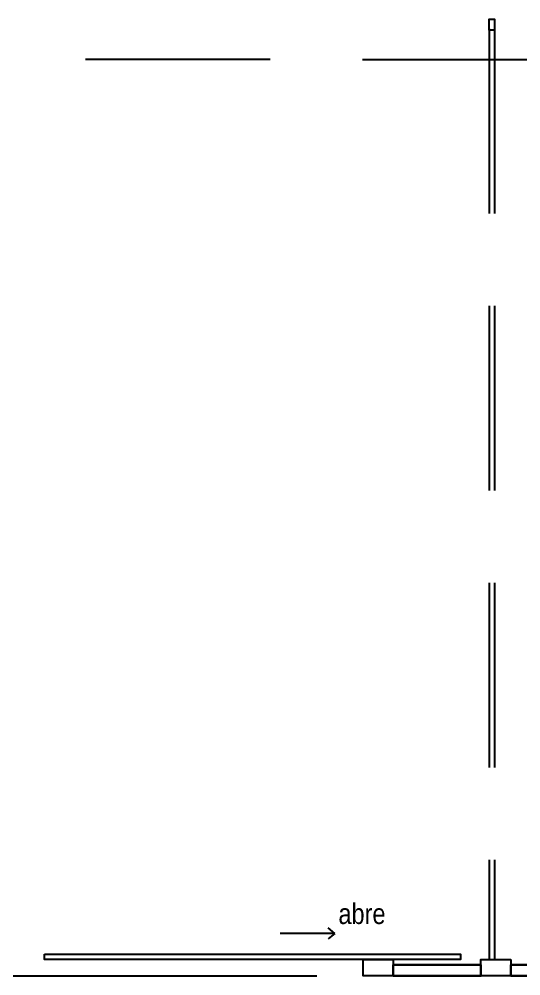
# Model space of a CAD drawing. Header units: millimetres. Extents: x 0 to 265, y 0 to 186.
# Drawn here: x 243.66 to 246.37, y 61.57 to 66.75 of the extents above; entities that cross this region are included whole.
import ezdxf

# ---------------------------------------------------------------- set-up
doc = ezdxf.new("R2010")
doc.units = ezdxf.units.MM
doc.linetypes.add('JIS_02_2.0', pattern=[3, 2, -1])
for name, color, linetype in [('APOYOS', 40, 'Continuous'), ('HERRERIA', 242, 'Continuous'), ('PROYECCION', 63, 'JIS_02_2.0'), ('PROYECCION ESTRUCTURA', 100, 'Continuous'), ('TEXTO', 7, 'Continuous')]:
    doc.layers.add(name, color=color, linetype=linetype)
doc.layers.add('MURO DE CARGA', color=18, linetype='Continuous', lineweight=30)
doc.styles.add('Annotative', font='arial.ttf')

msp = doc.modelspace()

# ---------------------------------------------------------------- linework, layer by layer
at = {"layer": 'APOYOS'}
for points in [[(246.2294, 66.6928), (246.1998, 66.6928), (246.1998, 66.752), (246.2294, 66.752)], [(245.6817, 61.6598), (245.6817, 61.571), (245.5189, 61.571), (245.5189, 61.6598)], [(246.3183, 61.6598), (246.3183, 61.571), (246.1554, 61.571), (246.1554, 61.6598)]]:
    msp.add_lwpolyline(points, close=True, dxfattribs=at)
at = {"layer": 'HERRERIA'}
for q in [(245.3291, 61.8308), (245.07, 61.8012), (245.3291, 61.7716)]:
    msp.add_line((245.3661, 61.8012), q, dxfattribs=at)
msp.add_lwpolyline([(243.7944, 61.6894), (246.0445, 61.6894), (246.0445, 61.6598), (243.7944, 61.6598)], close=True, dxfattribs=at)
at = {"layer": 'MURO DE CARGA'}
for points in [[(245.6817, 61.6302), (246.1554, 61.6302), (246.1554, 61.571), (245.6817, 61.571)], [(246.3183, 61.6302), (252.0913, 61.6302), (252.0913, 61.571), (246.3183, 61.571)]]:
    msp.add_lwpolyline(points, close=True, dxfattribs=at)
at = {"layer": 'PROYECCION'}
msp.add_line((243.2689, 61.571), (245.5189, 61.571), dxfattribs=at)
at = {"layer": 'PROYECCION ESTRUCTURA', "linetype": 'JIS_02_2.0', "ltscale": 0.5, "transparency": 33554559}
for p, q in [((246.1998, 66.6988), (246.1998, 61.6585)), ((246.2294, 66.6988), (246.2294, 61.6585)), ((254.0157, 66.5249), (241.0781, 66.536))]:
    msp.add_line(p, q, dxfattribs=at)

# ---------------------------------------------------------------- texts
at = {"layer": 'TEXTO', "insert": (245.3851, 61.9628), "char_height": 0.111021, "width": 0.055311, "attachment_point": 1, "style": 'Annotative'}
msp.add_mtext('{\\fTechnicLite|b0|i0|c2|p2;abre}', dxfattribs=at)

doc.saveas('drawing.dxf')
